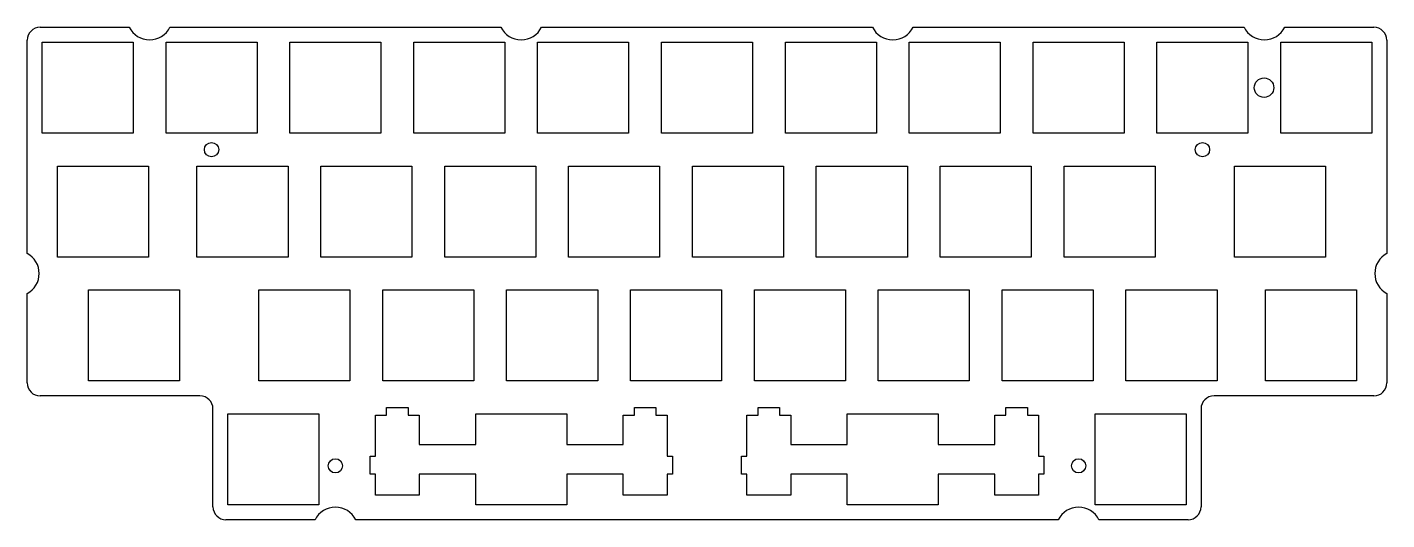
# Model space of a CAD drawing. Header units: millimetres. Extents: x -2690 to 2621, y -1121 to 803.
import ezdxf

# ---------------------------------------------------------------- set-up
doc = ezdxf.new("R2010")
doc.units = ezdxf.units.MM
for name, color, linetype in [('Shape1196', 7, 'CONTINUOUS'), ('Shape1197', 7, 'CONTINUOUS'), ('Shape1198', 7, 'CONTINUOUS'), ('Shape1199', 7, 'CONTINUOUS'), ('Shape1200', 7, 'CONTINUOUS'), ('Shape1201', 7, 'CONTINUOUS'), ('Shape1202', 7, 'CONTINUOUS'), ('Shape1203', 7, 'CONTINUOUS'), ('Shape1204', 7, 'CONTINUOUS'), ('Shape1205', 7, 'CONTINUOUS'), ('Shape1206', 7, 'CONTINUOUS'), ('Shape1207', 7, 'CONTINUOUS'), ('Shape1208', 7, 'CONTINUOUS'), ('Shape1209', 7, 'CONTINUOUS'), ('Shape1210', 7, 'CONTINUOUS'), ('Shape1211', 7, 'CONTINUOUS'), ('Shape1212', 7, 'CONTINUOUS'), ('Shape1213', 7, 'CONTINUOUS'), ('Shape1214', 7, 'CONTINUOUS'), ('Shape1215', 7, 'CONTINUOUS'), ('Shape1216', 7, 'CONTINUOUS'), ('Shape1217', 7, 'CONTINUOUS'), ('Shape1218', 7, 'CONTINUOUS'), ('Shape1219', 7, 'CONTINUOUS'), ('Shape1220', 7, 'CONTINUOUS'), ('Shape1221', 7, 'CONTINUOUS'), ('Shape1222', 7, 'CONTINUOUS'), ('Shape1223', 7, 'CONTINUOUS'), ('Shape1224', 7, 'CONTINUOUS'), ('Shape1225', 7, 'CONTINUOUS'), ('Shape1226', 7, 'CONTINUOUS'), ('Shape1227', 7, 'CONTINUOUS'), ('Shape1228', 7, 'CONTINUOUS'), ('Shape1229', 7, 'CONTINUOUS'), ('Shape1230', 7, 'CONTINUOUS'), ('Shape1231', 7, 'CONTINUOUS'), ('Shape1232', 7, 'CONTINUOUS'), ('Shape1233', 7, 'CONTINUOUS'), ('Shape1234', 7, 'CONTINUOUS'), ('Shape1235', 7, 'CONTINUOUS'), ('Shape1236', 7, 'CONTINUOUS'), ('Shape1237', 7, 'CONTINUOUS'), ('Shape1238', 7, 'CONTINUOUS'), ('Shape1239', 7, 'CONTINUOUS'), ('Shape1240', 7, 'CONTINUOUS'), ('Shape1241', 7, 'CONTINUOUS'), ('Shape1242', 7, 'CONTINUOUS'), ('Shape1243', 7, 'CONTINUOUS'), ('Shape1244', 7, 'CONTINUOUS'), ('Shape1245', 7, 'CONTINUOUS'), ('Shape1246', 7, 'CONTINUOUS'), ('Shape1247', 7, 'CONTINUOUS'), ('Shape1248', 7, 'CONTINUOUS'), ('Shape1249', 7, 'CONTINUOUS'), ('Shape1250', 7, 'CONTINUOUS'), ('Shape1251', 7, 'CONTINUOUS'), ('Shape1252', 7, 'CONTINUOUS'), ('Shape1253', 7, 'CONTINUOUS'), ('Shape1254', 7, 'CONTINUOUS'), ('Shape1255', 7, 'CONTINUOUS'), ('Shape1256', 7, 'CONTINUOUS'), ('Shape1257', 7, 'CONTINUOUS'), ('Shape1258', 7, 'CONTINUOUS'), ('Shape1259', 7, 'CONTINUOUS'), ('Shape1260', 7, 'CONTINUOUS'), ('Shape1261', 7, 'CONTINUOUS'), ('Shape1262', 7, 'CONTINUOUS'), ('Shape1263', 7, 'CONTINUOUS'), ('Shape1264', 7, 'CONTINUOUS'), ('Shape1265', 7, 'CONTINUOUS'), ('Shape1266', 7, 'CONTINUOUS'), ('Shape1267', 7, 'CONTINUOUS'), ('Shape1268', 7, 'CONTINUOUS'), ('Shape1269', 7, 'CONTINUOUS'), ('Shape1270', 7, 'CONTINUOUS'), ('Shape1271', 7, 'CONTINUOUS'), ('Shape1272', 7, 'CONTINUOUS'), ('Shape1273', 7, 'CONTINUOUS'), ('Shape1274', 7, 'CONTINUOUS'), ('Shape1275', 7, 'CONTINUOUS'), ('Shape1276', 7, 'CONTINUOUS'), ('Shape1277', 7, 'CONTINUOUS'), ('Shape1278', 7, 'CONTINUOUS'), ('Shape1279', 7, 'CONTINUOUS'), ('Shape1280', 7, 'CONTINUOUS'), ('Shape1281', 7, 'CONTINUOUS'), ('Shape1282', 7, 'CONTINUOUS'), ('Shape1283', 7, 'CONTINUOUS'), ('Shape1284', 7, 'CONTINUOUS'), ('Shape1285', 7, 'CONTINUOUS'), ('Shape1286', 7, 'CONTINUOUS'), ('Shape1287', 7, 'CONTINUOUS'), ('Shape1288', 7, 'CONTINUOUS'), ('Shape1289', 7, 'CONTINUOUS'), ('Shape1290', 7, 'CONTINUOUS'), ('Shape1291', 7, 'CONTINUOUS'), ('Shape1292', 7, 'CONTINUOUS'), ('Shape1293', 7, 'CONTINUOUS'), ('Shape1294', 7, 'CONTINUOUS'), ('Shape1295', 7, 'CONTINUOUS'), ('Shape1296', 7, 'CONTINUOUS'), ('Shape1297', 7, 'CONTINUOUS'), ('Shape1298', 7, 'CONTINUOUS'), ('Shape1299', 7, 'CONTINUOUS'), ('Shape1300', 7, 'CONTINUOUS'), ('Shape1301', 7, 'CONTINUOUS'), ('Shape1302', 7, 'CONTINUOUS'), ('Shape1303', 7, 'CONTINUOUS'), ('Shape1304', 7, 'CONTINUOUS'), ('Shape1305', 7, 'CONTINUOUS'), ('Shape1306', 7, 'CONTINUOUS'), ('Shape1307', 7, 'CONTINUOUS'), ('Shape1308', 7, 'CONTINUOUS'), ('Shape1309', 7, 'CONTINUOUS'), ('Shape1310', 7, 'CONTINUOUS'), ('Shape1311', 7, 'CONTINUOUS'), ('Shape1312', 7, 'CONTINUOUS'), ('Shape1313', 7, 'CONTINUOUS'), ('Shape1314', 7, 'CONTINUOUS'), ('Shape1315', 7, 'CONTINUOUS'), ('Shape1316', 7, 'CONTINUOUS'), ('Shape1317', 7, 'CONTINUOUS'), ('Shape1318', 7, 'CONTINUOUS'), ('Shape1319', 7, 'CONTINUOUS'), ('Shape1320', 7, 'CONTINUOUS'), ('Shape1321', 7, 'CONTINUOUS'), ('Shape1322', 7, 'CONTINUOUS'), ('Shape1323', 7, 'CONTINUOUS'), ('Shape1324', 7, 'CONTINUOUS'), ('Shape1325', 7, 'CONTINUOUS'), ('Shape1326', 7, 'CONTINUOUS'), ('Shape1327', 7, 'CONTINUOUS'), ('Shape1328', 7, 'CONTINUOUS'), ('Shape1329', 7, 'CONTINUOUS'), ('Shape1330', 7, 'CONTINUOUS'), ('Shape1331', 7, 'CONTINUOUS'), ('Shape1332', 7, 'CONTINUOUS'), ('Shape1333', 7, 'CONTINUOUS'), ('Shape1334', 7, 'CONTINUOUS'), ('Shape1335', 7, 'CONTINUOUS'), ('Shape1336', 7, 'CONTINUOUS'), ('Shape1337', 7, 'CONTINUOUS'), ('Shape1338', 7, 'CONTINUOUS'), ('Shape1339', 7, 'CONTINUOUS'), ('Shape1340', 7, 'CONTINUOUS'), ('Shape1341', 7, 'CONTINUOUS'), ('Shape1342', 7, 'CONTINUOUS'), ('Shape1343', 7, 'CONTINUOUS'), ('Shape1344', 7, 'CONTINUOUS'), ('Shape1345', 7, 'CONTINUOUS'), ('Shape1346', 7, 'CONTINUOUS'), ('Shape1347', 7, 'CONTINUOUS'), ('Shape1348', 7, 'CONTINUOUS'), ('Shape1349', 7, 'CONTINUOUS'), ('Shape1350', 7, 'CONTINUOUS'), ('Shape1351', 7, 'CONTINUOUS'), ('Shape1352', 7, 'CONTINUOUS'), ('Shape1353', 7, 'CONTINUOUS'), ('Shape1354', 7, 'CONTINUOUS'), ('Shape1355', 7, 'CONTINUOUS'), ('Shape1356', 7, 'CONTINUOUS'), ('Shape1357', 7, 'CONTINUOUS'), ('Shape1358', 7, 'CONTINUOUS'), ('Shape1359', 7, 'CONTINUOUS'), ('Shape1360', 7, 'CONTINUOUS'), ('Shape1361', 7, 'CONTINUOUS'), ('Shape1362', 7, 'CONTINUOUS'), ('Shape1363', 7, 'CONTINUOUS'), ('Shape1364', 7, 'CONTINUOUS'), ('Shape1365', 7, 'CONTINUOUS'), ('Shape1366', 7, 'CONTINUOUS'), ('Shape1367', 7, 'CONTINUOUS'), ('Shape1368', 7, 'CONTINUOUS'), ('Shape1369', 7, 'CONTINUOUS'), ('Shape1370', 7, 'CONTINUOUS'), ('Shape1371', 7, 'CONTINUOUS'), ('Shape1372', 7, 'CONTINUOUS'), ('Shape1373', 7, 'CONTINUOUS'), ('Shape1374', 7, 'CONTINUOUS'), ('Shape1375', 7, 'CONTINUOUS'), ('Shape1376', 7, 'CONTINUOUS'), ('Shape1377', 7, 'CONTINUOUS'), ('Shape1378', 7, 'CONTINUOUS'), ('Shape1379', 7, 'CONTINUOUS'), ('Shape1380', 7, 'CONTINUOUS'), ('Shape1381', 7, 'CONTINUOUS'), ('Shape1382', 7, 'CONTINUOUS'), ('Shape1383', 7, 'CONTINUOUS'), ('Shape1384', 7, 'CONTINUOUS'), ('Shape1385', 7, 'CONTINUOUS'), ('Shape1386', 7, 'CONTINUOUS'), ('Shape1387', 7, 'CONTINUOUS'), ('Shape1388', 7, 'CONTINUOUS'), ('Shape1389', 7, 'CONTINUOUS'), ('Shape1390', 7, 'CONTINUOUS'), ('Shape1391', 7, 'CONTINUOUS'), ('Shape1392', 7, 'CONTINUOUS'), ('Shape1393', 7, 'CONTINUOUS'), ('Shape1394', 7, 'CONTINUOUS'), ('Shape1395', 7, 'CONTINUOUS'), ('Shape1396', 7, 'CONTINUOUS'), ('Shape1397', 7, 'CONTINUOUS'), ('Shape1398', 7, 'CONTINUOUS'), ('Shape1399', 7, 'CONTINUOUS'), ('Shape2145', 7, 'CONTINUOUS'), ('Shape2146', 7, 'CONTINUOUS'), ('Shape2147', 7, 'CONTINUOUS'), ('Shape2148', 7, 'CONTINUOUS'), ('Shape2353', 7, 'CONTINUOUS'), ('Shape2354', 7, 'CONTINUOUS'), ('Shape2355', 7, 'CONTINUOUS'), ('Shape2356', 7, 'CONTINUOUS'), ('Shape2357', 7, 'CONTINUOUS'), ('Shape2358', 7, 'CONTINUOUS'), ('Shape2359', 7, 'CONTINUOUS'), ('Shape2360', 7, 'CONTINUOUS'), ('Shape2361', 7, 'CONTINUOUS'), ('Shape2362', 7, 'CONTINUOUS'), ('Shape2363', 7, 'CONTINUOUS'), ('Shape2364', 7, 'CONTINUOUS'), ('Shape2365', 7, 'CONTINUOUS'), ('Shape2366', 7, 'CONTINUOUS'), ('Shape2367', 7, 'CONTINUOUS'), ('Shape2368', 7, 'CONTINUOUS'), ('Shape2369', 7, 'CONTINUOUS'), ('Shape2370', 7, 'CONTINUOUS'), ('Shape2371', 7, 'CONTINUOUS'), ('Shape2372', 7, 'CONTINUOUS'), ('Shape2373', 7, 'CONTINUOUS'), ('Shape2374', 7, 'CONTINUOUS'), ('Shape2375', 7, 'CONTINUOUS'), ('Shape2376', 7, 'CONTINUOUS'), ('Shape2377', 7, 'CONTINUOUS'), ('Shape2378', 7, 'CONTINUOUS'), ('Shape2379', 7, 'CONTINUOUS'), ('Shape2380', 7, 'CONTINUOUS'), ('Shape2381', 7, 'CONTINUOUS'), ('Shape2382', 7, 'CONTINUOUS'), ('Shape2383', 7, 'CONTINUOUS'), ('Shape2384', 7, 'CONTINUOUS'), ('Shape2520', 7, 'CONTINUOUS')]:
    doc.layers.add(name, color=color, linetype=linetype)

msp = doc.modelspace()

# ---------------------------------------------------------------- linework, layer by layer
at = {"layer": 'Shape1196'}
msp.add_line((1957.5, -579.186), (1601.9, -579.186), dxfattribs=at)
at = {"layer": 'Shape1197'}
msp.add_line((1601.9, -579.186), (1601.9, -223.586), dxfattribs=at)
at = {"layer": 'Shape1198'}
msp.add_line((1601.9, -223.586), (1957.5, -223.586), dxfattribs=at)
at = {"layer": 'Shape1199'}
msp.add_line((1957.5, -223.586), (1957.5, -579.186), dxfattribs=at)
at = {"layer": 'Shape1200'}
msp.add_line((-2094.91, -223.586), (-2094.91, -579.186), dxfattribs=at)
at = {"layer": 'Shape1201'}
msp.add_line((-2094.91, -579.186), (-2450.51, -579.186), dxfattribs=at)
at = {"layer": 'Shape1202'}
msp.add_line((-2450.51, -579.186), (-2450.51, -223.586), dxfattribs=at)
at = {"layer": 'Shape1203'}
msp.add_line((-2450.51, -223.586), (-2094.91, -223.586), dxfattribs=at)
at = {"layer": 'Shape1204'}
msp.add_line((-575.517, 260.284), (-219.917, 260.284), dxfattribs=at)
at = {"layer": 'Shape1205'}
msp.add_line((-219.917, 260.284), (-219.917, -95.3159), dxfattribs=at)
at = {"layer": 'Shape1206'}
msp.add_line((-219.917, -95.3159), (-575.517, -95.3159), dxfattribs=at)
at = {"layer": 'Shape1207'}
msp.add_line((-575.517, -95.3159), (-575.517, 260.284), dxfattribs=at)
at = {"layer": 'Shape1208'}
msp.add_line((-1059.39, -95.3159), (-1059.39, 260.284), dxfattribs=at)
at = {"layer": 'Shape1209'}
msp.add_line((-1059.39, 260.284), (-703.787, 260.284), dxfattribs=at)
at = {"layer": 'Shape1210'}
msp.add_line((-703.787, 260.284), (-703.787, -95.3159), dxfattribs=at)
at = {"layer": 'Shape1211'}
msp.add_line((-703.787, -95.3159), (-1059.39, -95.3159), dxfattribs=at)
at = {"layer": 'Shape1212'}
msp.add_line((-1180.35, 388.554), (-1180.35, 744.154), dxfattribs=at)
at = {"layer": 'Shape1213'}
msp.add_line((-1180.35, 744.154), (-824.755, 744.154), dxfattribs=at)
at = {"layer": 'Shape1214'}
msp.add_line((-824.755, 744.154), (-824.755, 388.554), dxfattribs=at)
at = {"layer": 'Shape1215'}
msp.add_line((-824.755, 388.554), (-1180.35, 388.554), dxfattribs=at)
at = {"layer": 'Shape1216'}
msp.add_line((-696.485, 388.554), (-696.485, 744.154), dxfattribs=at)
at = {"layer": 'Shape1217'}
msp.add_line((-696.485, 744.154), (-340.885, 744.154), dxfattribs=at)
at = {"layer": 'Shape1218'}
msp.add_line((-340.885, 744.154), (-340.885, 388.554), dxfattribs=at)
at = {"layer": 'Shape1219'}
msp.add_line((-340.885, 388.554), (-696.485, 388.554), dxfattribs=at)
at = {"layer": 'Shape1220'}
msp.add_line((-1187.66, 260.284), (-1187.66, -95.3159), dxfattribs=at)
at = {"layer": 'Shape1221'}
msp.add_line((-1187.66, -95.3159), (-1543.26, -95.3159), dxfattribs=at)
at = {"layer": 'Shape1222'}
msp.add_line((-1543.26, -95.3159), (-1543.26, 260.284), dxfattribs=at)
at = {"layer": 'Shape1223'}
msp.add_line((-1543.26, 260.284), (-1187.66, 260.284), dxfattribs=at)
at = {"layer": 'Shape1224'}
msp.add_line((626.855, 744.154), (626.855, 388.554), dxfattribs=at)
at = {"layer": 'Shape1225'}
msp.add_line((626.855, 388.554), (271.255, 388.554), dxfattribs=at)
at = {"layer": 'Shape1226'}
msp.add_line((271.255, 388.554), (271.255, 744.154), dxfattribs=at)
at = {"layer": 'Shape1227'}
msp.add_line((271.255, 744.154), (626.855, 744.154), dxfattribs=at)
at = {"layer": 'Shape1228'}
msp.add_line((142.985, 388.554), (-212.615, 388.554), dxfattribs=at)
at = {"layer": 'Shape1229'}
msp.add_line((-212.615, 388.554), (-212.615, 744.154), dxfattribs=at)
at = {"layer": 'Shape1230'}
msp.add_line((-212.615, 744.154), (142.985, 744.154), dxfattribs=at)
at = {"layer": 'Shape1231'}
msp.add_line((142.985, 744.154), (142.985, 388.554), dxfattribs=at)
at = {"layer": 'Shape1232'}
msp.add_line((505.888, -223.586), (505.888, -579.186), dxfattribs=at)
at = {"layer": 'Shape1233'}
msp.add_line((505.888, -579.186), (150.288, -579.186), dxfattribs=at)
at = {"layer": 'Shape1234'}
msp.add_line((150.288, -579.186), (150.288, -223.586), dxfattribs=at)
at = {"layer": 'Shape1235'}
msp.add_line((150.288, -223.586), (505.888, -223.586), dxfattribs=at)
at = {"layer": 'Shape1236'}
msp.add_line((2501.85, -223.586), (2501.85, -579.186), dxfattribs=at)
at = {"layer": 'Shape1237'}
msp.add_line((2501.85, -579.186), (2146.25, -579.186), dxfattribs=at)
at = {"layer": 'Shape1238'}
msp.add_line((2146.25, -579.186), (2146.25, -223.586), dxfattribs=at)
at = {"layer": 'Shape1239'}
msp.add_line((2146.25, -223.586), (2501.85, -223.586), dxfattribs=at)
at = {"layer": 'Shape1240'}
msp.add_line((876.093, -95.3159), (876.093, 260.284), dxfattribs=at)
at = {"layer": 'Shape1241'}
msp.add_line((876.093, 260.284), (1231.69, 260.284), dxfattribs=at)
at = {"layer": 'Shape1242'}
msp.add_line((1231.69, 260.284), (1231.69, -95.3159), dxfattribs=at)
at = {"layer": 'Shape1243'}
msp.add_line((1231.69, -95.3159), (876.093, -95.3159), dxfattribs=at)
at = {"layer": 'Shape1244'}
msp.add_line((1118.03, -579.186), (1118.03, -223.586), dxfattribs=at)
at = {"layer": 'Shape1245'}
msp.add_line((1118.03, -223.586), (1473.63, -223.586), dxfattribs=at)
at = {"layer": 'Shape1246'}
msp.add_line((1473.63, -223.586), (1473.63, -579.186), dxfattribs=at)
at = {"layer": 'Shape1247'}
msp.add_line((1473.63, -579.186), (1118.03, -579.186), dxfattribs=at)
at = {"layer": 'Shape1248'}
msp.add_line((-91.6474, 260.284), (263.953, 260.284), dxfattribs=at)
at = {"layer": 'Shape1249'}
msp.add_line((263.953, 260.284), (263.953, -95.3159), dxfattribs=at)
at = {"layer": 'Shape1250'}
msp.add_line((263.953, -95.3159), (-91.6474, -95.3159), dxfattribs=at)
at = {"layer": 'Shape1251'}
msp.add_line((-91.6474, -95.3159), (-91.6474, 260.284), dxfattribs=at)
at = {"layer": 'Shape1252'}
msp.add_line((1110.73, 744.154), (1110.73, 388.554), dxfattribs=at)
at = {"layer": 'Shape1253'}
msp.add_line((1110.73, 388.554), (755.125, 388.554), dxfattribs=at)
at = {"layer": 'Shape1254'}
msp.add_line((755.125, 388.554), (755.125, 744.154), dxfattribs=at)
at = {"layer": 'Shape1255'}
msp.add_line((755.125, 744.154), (1110.73, 744.154), dxfattribs=at)
at = {"layer": 'Shape1256'}
msp.add_line((989.758, -579.186), (634.158, -579.186), dxfattribs=at)
at = {"layer": 'Shape1257'}
msp.add_line((634.158, -579.186), (634.158, -223.586), dxfattribs=at)
at = {"layer": 'Shape1258'}
msp.add_line((634.158, -223.586), (989.758, -223.586), dxfattribs=at)
at = {"layer": 'Shape1259'}
msp.add_line((989.758, -223.586), (989.758, -579.186), dxfattribs=at)
at = {"layer": 'Shape1260'}
msp.add_line((747.823, 260.284), (747.823, -95.3159), dxfattribs=at)
at = {"layer": 'Shape1261'}
msp.add_line((747.823, -95.3159), (392.223, -95.3159), dxfattribs=at)
at = {"layer": 'Shape1262'}
msp.add_line((392.223, -95.3159), (392.223, 260.284), dxfattribs=at)
at = {"layer": 'Shape1263'}
msp.add_line((392.223, 260.284), (747.823, 260.284), dxfattribs=at)
at = {"layer": 'Shape1264'}
msp.add_line((-945.722, -223.586), (-945.722, -579.186), dxfattribs=at)
at = {"layer": 'Shape1265'}
msp.add_line((-945.722, -579.186), (-1301.32, -579.186), dxfattribs=at)
at = {"layer": 'Shape1266'}
msp.add_line((-1301.32, -579.186), (-1301.32, -223.586), dxfattribs=at)
at = {"layer": 'Shape1267'}
msp.add_line((-1301.32, -223.586), (-945.722, -223.586), dxfattribs=at)
at = {"layer": 'Shape1268'}
msp.add_line((-2027.13, 260.284), (-1671.53, 260.284), dxfattribs=at)
at = {"layer": 'Shape1269'}
msp.add_line((-1671.53, 260.284), (-1671.53, -95.3159), dxfattribs=at)
at = {"layer": 'Shape1270'}
msp.add_line((-1671.53, -95.3159), (-2027.13, -95.3159), dxfattribs=at)
at = {"layer": 'Shape1271'}
msp.add_line((-2027.13, -95.3159), (-2027.13, 260.284), dxfattribs=at)
at = {"layer": 'Shape1272'}
msp.add_line((-817.452, -579.186), (-817.452, -223.586), dxfattribs=at)
at = {"layer": 'Shape1273'}
msp.add_line((-817.452, -223.586), (-461.852, -223.586), dxfattribs=at)
at = {"layer": 'Shape1274'}
msp.add_line((-461.852, -223.586), (-461.852, -579.186), dxfattribs=at)
at = {"layer": 'Shape1275'}
msp.add_line((-461.852, -579.186), (-817.452, -579.186), dxfattribs=at)
at = {"layer": 'Shape1276'}
msp.add_line((-2276.36, 744.154), (-2276.36, 388.554), dxfattribs=at)
at = {"layer": 'Shape1277'}
msp.add_line((-2276.36, 388.554), (-2631.96, 388.554), dxfattribs=at)
at = {"layer": 'Shape1278'}
msp.add_line((-2631.96, 388.554), (-2631.96, 744.154), dxfattribs=at)
at = {"layer": 'Shape1279'}
msp.add_line((-2631.96, 744.154), (-2276.36, 744.154), dxfattribs=at)
at = {"layer": 'Shape1280'}
msp.add_line((-2571.48, 260.284), (-2215.88, 260.284), dxfattribs=at)
at = {"layer": 'Shape1281'}
msp.add_line((-2215.88, 260.284), (-2215.88, -95.3159), dxfattribs=at)
at = {"layer": 'Shape1282'}
msp.add_line((-2215.88, -95.3159), (-2571.48, -95.3159), dxfattribs=at)
at = {"layer": 'Shape1283'}
msp.add_line((-2571.48, -95.3159), (-2571.48, 260.284), dxfattribs=at)
at = {"layer": 'Shape1284'}
msp.add_line((-1792.49, 744.154), (-1792.49, 388.554), dxfattribs=at)
at = {"layer": 'Shape1285'}
msp.add_line((-1792.49, 388.554), (-2148.09, 388.554), dxfattribs=at)
at = {"layer": 'Shape1286'}
msp.add_line((-2148.09, 388.554), (-2148.09, 744.154), dxfattribs=at)
at = {"layer": 'Shape1287'}
msp.add_line((-2148.09, 744.154), (-1792.49, 744.154), dxfattribs=at)
at = {"layer": 'Shape1288'}
msp.add_line((-1308.62, 744.154), (-1308.62, 388.554), dxfattribs=at)
at = {"layer": 'Shape1289'}
msp.add_line((-1308.62, 388.554), (-1664.22, 388.554), dxfattribs=at)
at = {"layer": 'Shape1290'}
msp.add_line((-1664.22, 388.554), (-1664.22, 744.154), dxfattribs=at)
at = {"layer": 'Shape1291'}
msp.add_line((-1664.22, 744.154), (-1308.62, 744.154), dxfattribs=at)
at = {"layer": 'Shape1292'}
msp.add_line((1594.6, 744.154), (1594.6, 388.554), dxfattribs=at)
at = {"layer": 'Shape1293'}
msp.add_line((1594.6, 388.554), (1239, 388.554), dxfattribs=at)
at = {"layer": 'Shape1294'}
msp.add_line((1239, 388.554), (1239, 744.154), dxfattribs=at)
at = {"layer": 'Shape1295'}
msp.add_line((1239, 744.154), (1594.6, 744.154), dxfattribs=at)
at = {"layer": 'Shape1296'}
msp.add_line((2025.28, 260.284), (2380.88, 260.284), dxfattribs=at)
at = {"layer": 'Shape1297'}
msp.add_line((2380.88, 260.284), (2380.88, -95.3159), dxfattribs=at)
at = {"layer": 'Shape1298'}
msp.add_line((2380.88, -95.3159), (2025.28, -95.3159), dxfattribs=at)
at = {"layer": 'Shape1299'}
msp.add_line((2025.28, -95.3159), (2025.28, 260.284), dxfattribs=at)
at = {"layer": 'Shape1300'}
msp.add_line((2562.34, 388.554), (2206.74, 388.554), dxfattribs=at)
at = {"layer": 'Shape1301'}
msp.add_line((2206.74, 388.554), (2206.74, 744.154), dxfattribs=at)
at = {"layer": 'Shape1302'}
msp.add_line((2206.74, 744.154), (2562.34, 744.154), dxfattribs=at)
at = {"layer": 'Shape1303'}
msp.add_line((2562.34, 744.154), (2562.34, 388.554), dxfattribs=at)
at = {"layer": 'Shape1304'}
msp.add_line((2078.47, 744.154), (2078.47, 388.554), dxfattribs=at)
at = {"layer": 'Shape1305'}
msp.add_line((2078.47, 388.554), (1722.87, 388.554), dxfattribs=at)
at = {"layer": 'Shape1306'}
msp.add_line((1722.87, 388.554), (1722.87, 744.154), dxfattribs=at)
at = {"layer": 'Shape1307'}
msp.add_line((1722.87, 744.154), (2078.47, 744.154), dxfattribs=at)
at = {"layer": 'Shape1308'}
msp.add_line((1359.96, 260.284), (1715.56, 260.284), dxfattribs=at)
at = {"layer": 'Shape1309'}
msp.add_line((1715.56, 260.284), (1715.56, -95.3159), dxfattribs=at)
at = {"layer": 'Shape1310'}
msp.add_line((1715.56, -95.3159), (1359.96, -95.3159), dxfattribs=at)
at = {"layer": 'Shape1311'}
msp.add_line((1359.96, -95.3159), (1359.96, 260.284), dxfattribs=at)
at = {"layer": 'Shape1312'}
msp.add_line((-1429.59, -579.186), (-1785.19, -579.186), dxfattribs=at)
at = {"layer": 'Shape1313'}
msp.add_line((-1785.19, -579.186), (-1785.19, -223.586), dxfattribs=at)
at = {"layer": 'Shape1314'}
msp.add_line((-1785.19, -223.586), (-1429.59, -223.586), dxfattribs=at)
at = {"layer": 'Shape1315'}
msp.add_line((-1429.59, -223.586), (-1429.59, -579.186), dxfattribs=at)
at = {"layer": 'Shape1316'}
msp.add_line((22.0176, -223.586), (22.0176, -579.186), dxfattribs=at)
at = {"layer": 'Shape1317'}
msp.add_line((22.0176, -579.186), (-333.582, -579.186), dxfattribs=at)
at = {"layer": 'Shape1318'}
msp.add_line((-333.582, -579.186), (-333.582, -223.586), dxfattribs=at)
at = {"layer": 'Shape1319'}
msp.add_line((-333.582, -223.586), (22.0176, -223.586), dxfattribs=at)
at = {"layer": 'Shape1320'}
msp.add_line((-1550.56, -1063.06), (-1906.16, -1063.06), dxfattribs=at)
at = {"layer": 'Shape1321'}
msp.add_line((-1906.16, -1063.06), (-1906.16, -707.456), dxfattribs=at)
at = {"layer": 'Shape1322'}
msp.add_line((-1906.16, -707.456), (-1550.56, -707.456), dxfattribs=at)
at = {"layer": 'Shape1323'}
msp.add_line((-1550.56, -707.456), (-1550.56, -1063.06), dxfattribs=at)
at = {"layer": 'Shape1324'}
msp.add_line((1836.53, -707.456), (1836.53, -1063.06), dxfattribs=at)
at = {"layer": 'Shape1325'}
msp.add_line((1836.53, -1063.06), (1480.93, -1063.06), dxfattribs=at)
at = {"layer": 'Shape1326'}
msp.add_line((1480.93, -1063.06), (1480.93, -707.456), dxfattribs=at)
at = {"layer": 'Shape1327'}
msp.add_line((1480.93, -707.456), (1836.53, -707.456), dxfattribs=at)
at = {"layer": 'Shape1328'}
msp.add_line((-582.82, -826.828), (-362.484, -826.828), dxfattribs=at)
at = {"layer": 'Shape1329'}
msp.add_line((-362.484, -826.828), (-362.484, -713.318), dxfattribs=at)
at = {"layer": 'Shape1330'}
msp.add_line((-362.484, -713.318), (-318.669, -713.318), dxfattribs=at)
at = {"layer": 'Shape1331'}
msp.add_line((-318.669, -713.318), (-318.669, -682.831), dxfattribs=at)
at = {"layer": 'Shape1332'}
msp.add_line((-318.669, -682.831), (-234.849, -682.831), dxfattribs=at)
at = {"layer": 'Shape1333'}
msp.add_line((-234.849, -682.831), (-234.849, -713.318), dxfattribs=at)
at = {"layer": 'Shape1334'}
msp.add_line((-234.849, -713.318), (-191.008, -713.318), dxfattribs=at)
at = {"layer": 'Shape1335'}
msp.add_line((-191.008, -713.318), (-191.008, -872.576), dxfattribs=at)
at = {"layer": 'Shape1336'}
msp.add_line((-191.008, -872.576), (-170.079, -872.576), dxfattribs=at)
at = {"layer": 'Shape1337'}
msp.add_line((-170.079, -872.576), (-170.079, -943.666), dxfattribs=at)
at = {"layer": 'Shape1338'}
msp.add_line((-170.079, -943.666), (-191.008, -943.666), dxfattribs=at)
at = {"layer": 'Shape1339'}
msp.add_line((-191.008, -943.666), (-191.008, -1025.71), dxfattribs=at)
at = {"layer": 'Shape1340'}
msp.add_line((-191.008, -1025.71), (-362.484, -1025.71), dxfattribs=at)
at = {"layer": 'Shape1341'}
msp.add_line((-362.484, -1025.71), (-362.484, -943.666), dxfattribs=at)
at = {"layer": 'Shape1342'}
msp.add_line((-362.484, -943.666), (-582.82, -943.666), dxfattribs=at)
at = {"layer": 'Shape1343'}
msp.add_line((-582.82, -943.666), (-582.82, -1063.06), dxfattribs=at)
at = {"layer": 'Shape1344'}
msp.add_line((-582.82, -1063.06), (-938.42, -1063.06), dxfattribs=at)
at = {"layer": 'Shape1345'}
msp.add_line((-938.42, -1063.06), (-938.42, -943.666), dxfattribs=at)
at = {"layer": 'Shape1346'}
msp.add_line((-938.42, -943.666), (-1158.75, -943.666), dxfattribs=at)
at = {"layer": 'Shape1347'}
msp.add_line((-1158.75, -943.666), (-1158.75, -1025.71), dxfattribs=at)
at = {"layer": 'Shape1348'}
msp.add_line((-1158.75, -1025.71), (-1330.23, -1025.71), dxfattribs=at)
at = {"layer": 'Shape1349'}
msp.add_line((-1330.23, -1025.71), (-1330.23, -943.666), dxfattribs=at)
at = {"layer": 'Shape1350'}
msp.add_line((-1330.23, -943.666), (-1351.16, -943.666), dxfattribs=at)
at = {"layer": 'Shape1351'}
msp.add_line((-1351.16, -943.666), (-1351.16, -872.576), dxfattribs=at)
at = {"layer": 'Shape1352'}
msp.add_line((-1351.16, -872.576), (-1330.23, -872.576), dxfattribs=at)
at = {"layer": 'Shape1353'}
msp.add_line((-1330.23, -872.576), (-1330.23, -713.318), dxfattribs=at)
at = {"layer": 'Shape1354'}
msp.add_line((-1330.23, -713.318), (-1286.4, -713.318), dxfattribs=at)
at = {"layer": 'Shape1355'}
msp.add_line((-1286.4, -713.318), (-1286.4, -682.831), dxfattribs=at)
at = {"layer": 'Shape1356'}
msp.add_line((-1286.4, -682.831), (-1202.58, -682.831), dxfattribs=at)
at = {"layer": 'Shape1357'}
msp.add_line((-1202.58, -682.831), (-1202.58, -713.318), dxfattribs=at)
at = {"layer": 'Shape1358'}
msp.add_line((-1202.58, -713.318), (-1158.75, -713.318), dxfattribs=at)
at = {"layer": 'Shape1359'}
msp.add_line((-1158.75, -713.318), (-1158.75, -826.828), dxfattribs=at)
at = {"layer": 'Shape1360'}
msp.add_line((-1158.75, -826.828), (-938.42, -826.828), dxfattribs=at)
at = {"layer": 'Shape1361'}
msp.add_line((-938.42, -826.828), (-938.42, -707.456), dxfattribs=at)
at = {"layer": 'Shape1362'}
msp.add_line((-938.42, -707.456), (-582.82, -707.456), dxfattribs=at)
at = {"layer": 'Shape1363'}
msp.add_line((-582.82, -707.456), (-582.82, -826.828), dxfattribs=at)
at = {"layer": 'Shape1364'}
msp.add_line((868.79, -826.828), (1089.13, -826.828), dxfattribs=at)
at = {"layer": 'Shape1365'}
msp.add_line((1089.13, -826.828), (1089.13, -713.318), dxfattribs=at)
at = {"layer": 'Shape1366'}
msp.add_line((1089.13, -713.318), (1132.97, -713.318), dxfattribs=at)
at = {"layer": 'Shape1367'}
msp.add_line((1132.97, -713.318), (1132.97, -682.831), dxfattribs=at)
at = {"layer": 'Shape1368'}
msp.add_line((1132.97, -682.831), (1216.79, -682.831), dxfattribs=at)
at = {"layer": 'Shape1369'}
msp.add_line((1216.79, -682.831), (1216.79, -713.318), dxfattribs=at)
at = {"layer": 'Shape1370'}
msp.add_line((1216.79, -713.318), (1260.6, -713.318), dxfattribs=at)
at = {"layer": 'Shape1371'}
msp.add_line((1260.6, -713.318), (1260.6, -872.576), dxfattribs=at)
at = {"layer": 'Shape1372'}
msp.add_line((1260.6, -872.576), (1281.53, -872.576), dxfattribs=at)
at = {"layer": 'Shape1373'}
msp.add_line((1281.53, -872.576), (1281.53, -943.666), dxfattribs=at)
at = {"layer": 'Shape1374'}
msp.add_line((1281.53, -943.666), (1260.6, -943.666), dxfattribs=at)
at = {"layer": 'Shape1375'}
msp.add_line((1260.6, -943.666), (1260.6, -1025.71), dxfattribs=at)
at = {"layer": 'Shape1376'}
msp.add_line((1260.6, -1025.71), (1089.13, -1025.71), dxfattribs=at)
at = {"layer": 'Shape1377'}
msp.add_line((1089.13, -1025.71), (1089.13, -943.666), dxfattribs=at)
at = {"layer": 'Shape1378'}
msp.add_line((1089.13, -943.666), (868.79, -943.666), dxfattribs=at)
at = {"layer": 'Shape1379'}
msp.add_line((868.79, -943.666), (868.79, -1063.06), dxfattribs=at)
at = {"layer": 'Shape1380'}
msp.add_line((868.79, -1063.06), (513.19, -1063.06), dxfattribs=at)
at = {"layer": 'Shape1381'}
msp.add_line((513.19, -1063.06), (513.19, -943.666), dxfattribs=at)
at = {"layer": 'Shape1382'}
msp.add_line((513.19, -943.666), (292.862, -943.666), dxfattribs=at)
at = {"layer": 'Shape1383'}
msp.add_line((292.862, -943.666), (292.862, -1025.71), dxfattribs=at)
at = {"layer": 'Shape1384'}
msp.add_line((292.862, -1025.71), (121.386, -1025.71), dxfattribs=at)
at = {"layer": 'Shape1385'}
msp.add_line((121.386, -1025.71), (121.386, -943.666), dxfattribs=at)
at = {"layer": 'Shape1386'}
msp.add_line((121.386, -943.666), (100.457, -943.666), dxfattribs=at)
at = {"layer": 'Shape1387'}
msp.add_line((100.457, -943.666), (100.457, -872.576), dxfattribs=at)
at = {"layer": 'Shape1388'}
msp.add_line((100.457, -872.576), (121.386, -872.576), dxfattribs=at)
at = {"layer": 'Shape1389'}
msp.add_line((121.386, -872.576), (121.386, -713.318), dxfattribs=at)
at = {"layer": 'Shape1390'}
msp.add_line((121.386, -713.318), (165.201, -713.318), dxfattribs=at)
at = {"layer": 'Shape1391'}
msp.add_line((165.201, -713.318), (165.201, -682.831), dxfattribs=at)
at = {"layer": 'Shape1392'}
msp.add_line((165.201, -682.831), (249.021, -682.831), dxfattribs=at)
at = {"layer": 'Shape1393'}
msp.add_line((249.021, -682.831), (249.021, -713.318), dxfattribs=at)
at = {"layer": 'Shape1394'}
msp.add_line((249.021, -713.318), (292.862, -713.318), dxfattribs=at)
at = {"layer": 'Shape1395'}
msp.add_line((292.862, -713.318), (292.862, -826.828), dxfattribs=at)
at = {"layer": 'Shape1396'}
msp.add_line((292.862, -826.828), (513.19, -826.828), dxfattribs=at)
at = {"layer": 'Shape1397'}
msp.add_line((513.19, -826.828), (513.19, -707.456), dxfattribs=at)
at = {"layer": 'Shape1398'}
msp.add_line((513.19, -707.456), (868.79, -707.456), dxfattribs=at)
at = {"layer": 'Shape1399'}
msp.add_line((868.79, -707.456), (868.79, -826.828), dxfattribs=at)
at = {"layer": 'Shape2145'}
msp.add_circle((1416.78, -910.637), 27.94, dxfattribs=at)
at = {"layer": 'Shape2146'}
msp.add_circle((-1486.44, -910.637), 27.94, dxfattribs=at)
at = {"layer": 'Shape2147'}
msp.add_circle((1900.65, 324.438), 27.94, dxfattribs=at)
at = {"layer": 'Shape2148'}
msp.add_circle((-1970.31, 324.438), 27.94, dxfattribs=at)
at = {"layer": 'Shape2353'}
msp.add_arc((2142.6, 842.029), 88.9, -153.652, -26.3477, dxfattribs=at)
at = {"layer": 'Shape2354'}
msp.add_line((2222.26, 802.574), (2569.96, 802.574), dxfattribs=at)
at = {"layer": 'Shape2355'}
msp.add_arc((2569.96, 751.774), 50.8, 0, 90, dxfattribs=at)
at = {"layer": 'Shape2356'}
msp.add_line((2620.76, 751.774), (2620.76, -81.1351), dxfattribs=at)
at = {"layer": 'Shape2357'}
msp.add_arc((2662.82, -159.451), 88.9, 118.244, -118.244, dxfattribs=at)
at = {"layer": 'Shape2358'}
msp.add_line((2620.76, -237.767), (2620.76, -586.806), dxfattribs=at)
at = {"layer": 'Shape2359'}
msp.add_arc((2569.96, -586.806), 50.8, -90, 0, dxfattribs=at)
at = {"layer": 'Shape2360'}
msp.add_line((2569.96, -637.606), (1945.75, -637.606), dxfattribs=at)
at = {"layer": 'Shape2361'}
msp.add_arc((1945.75, -688.406), 50.8, 90, 180, dxfattribs=at)
at = {"layer": 'Shape2362'}
msp.add_line((1894.95, -688.406), (1894.95, -1070.68), dxfattribs=at)
at = {"layer": 'Shape2363'}
msp.add_arc((1844.15, -1070.68), 50.8, -90, 0, dxfattribs=at)
at = {"layer": 'Shape2364'}
msp.add_line((1844.15, -1121.48), (1496.46, -1121.48), dxfattribs=at)
at = {"layer": 'Shape2365'}
msp.add_arc((1416.8, -1160.93), 88.9, 26.3477, 153.652, dxfattribs=at)
at = {"layer": 'Shape2366'}
msp.add_line((1337.13, -1121.48), (-1406.76, -1121.48), dxfattribs=at)
at = {"layer": 'Shape2367'}
msp.add_arc((-1486.42, -1160.93), 88.9, 26.3477, 153.652, dxfattribs=at)
at = {"layer": 'Shape2368'}
msp.add_line((-1566.09, -1121.48), (-1913.78, -1121.48), dxfattribs=at)
at = {"layer": 'Shape2369'}
msp.add_arc((-1913.78, -1070.68), 50.8, 180, -90, dxfattribs=at)
at = {"layer": 'Shape2370'}
msp.add_line((-1964.58, -1070.68), (-1964.58, -688.406), dxfattribs=at)
at = {"layer": 'Shape2371'}
msp.add_arc((-2015.38, -688.406), 50.8, 0, 90, dxfattribs=at)
at = {"layer": 'Shape2372'}
msp.add_line((-2015.38, -637.606), (-2639.58, -637.606), dxfattribs=at)
at = {"layer": 'Shape2373'}
msp.add_arc((-2639.58, -586.806), 50.8, 180, -90, dxfattribs=at)
at = {"layer": 'Shape2374'}
msp.add_line((-2690.38, -586.806), (-2690.38, -237.767), dxfattribs=at)
at = {"layer": 'Shape2375'}
msp.add_arc((-2732.45, -159.451), 88.9, -61.7563, 61.7563, dxfattribs=at)
at = {"layer": 'Shape2376'}
msp.add_line((-2690.38, -81.1351), (-2690.38, 751.774), dxfattribs=at)
at = {"layer": 'Shape2377'}
msp.add_arc((-2639.58, 751.774), 50.8, 90, 180, dxfattribs=at)
at = {"layer": 'Shape2378'}
msp.add_line((-2639.58, 802.574), (-2291.89, 802.574), dxfattribs=at)
at = {"layer": 'Shape2379'}
msp.add_arc((-2212.23, 842.029), 88.9, -153.652, -26.3477, dxfattribs=at)
at = {"layer": 'Shape2380'}
msp.add_line((-2132.57, 802.574), (-840.285, 802.574), dxfattribs=at)
at = {"layer": 'Shape2381'}
msp.add_arc((-760.62, 842.029), 88.9, -153.652, -26.3477, dxfattribs=at)
at = {"layer": 'Shape2382'}
msp.add_line((-680.955, 802.574), (611.325, 802.574), dxfattribs=at)
at = {"layer": 'Shape2383'}
msp.add_arc((690.99, 842.029), 88.9, -153.652, -26.3477, dxfattribs=at)
at = {"layer": 'Shape2384'}
msp.add_line((770.655, 802.574), (2062.94, 802.574), dxfattribs=at)
at = {"layer": 'Shape2520'}
msp.add_circle((2141.31, 566.354), 38.1, dxfattribs=at)

doc.saveas('drawing.dxf')
